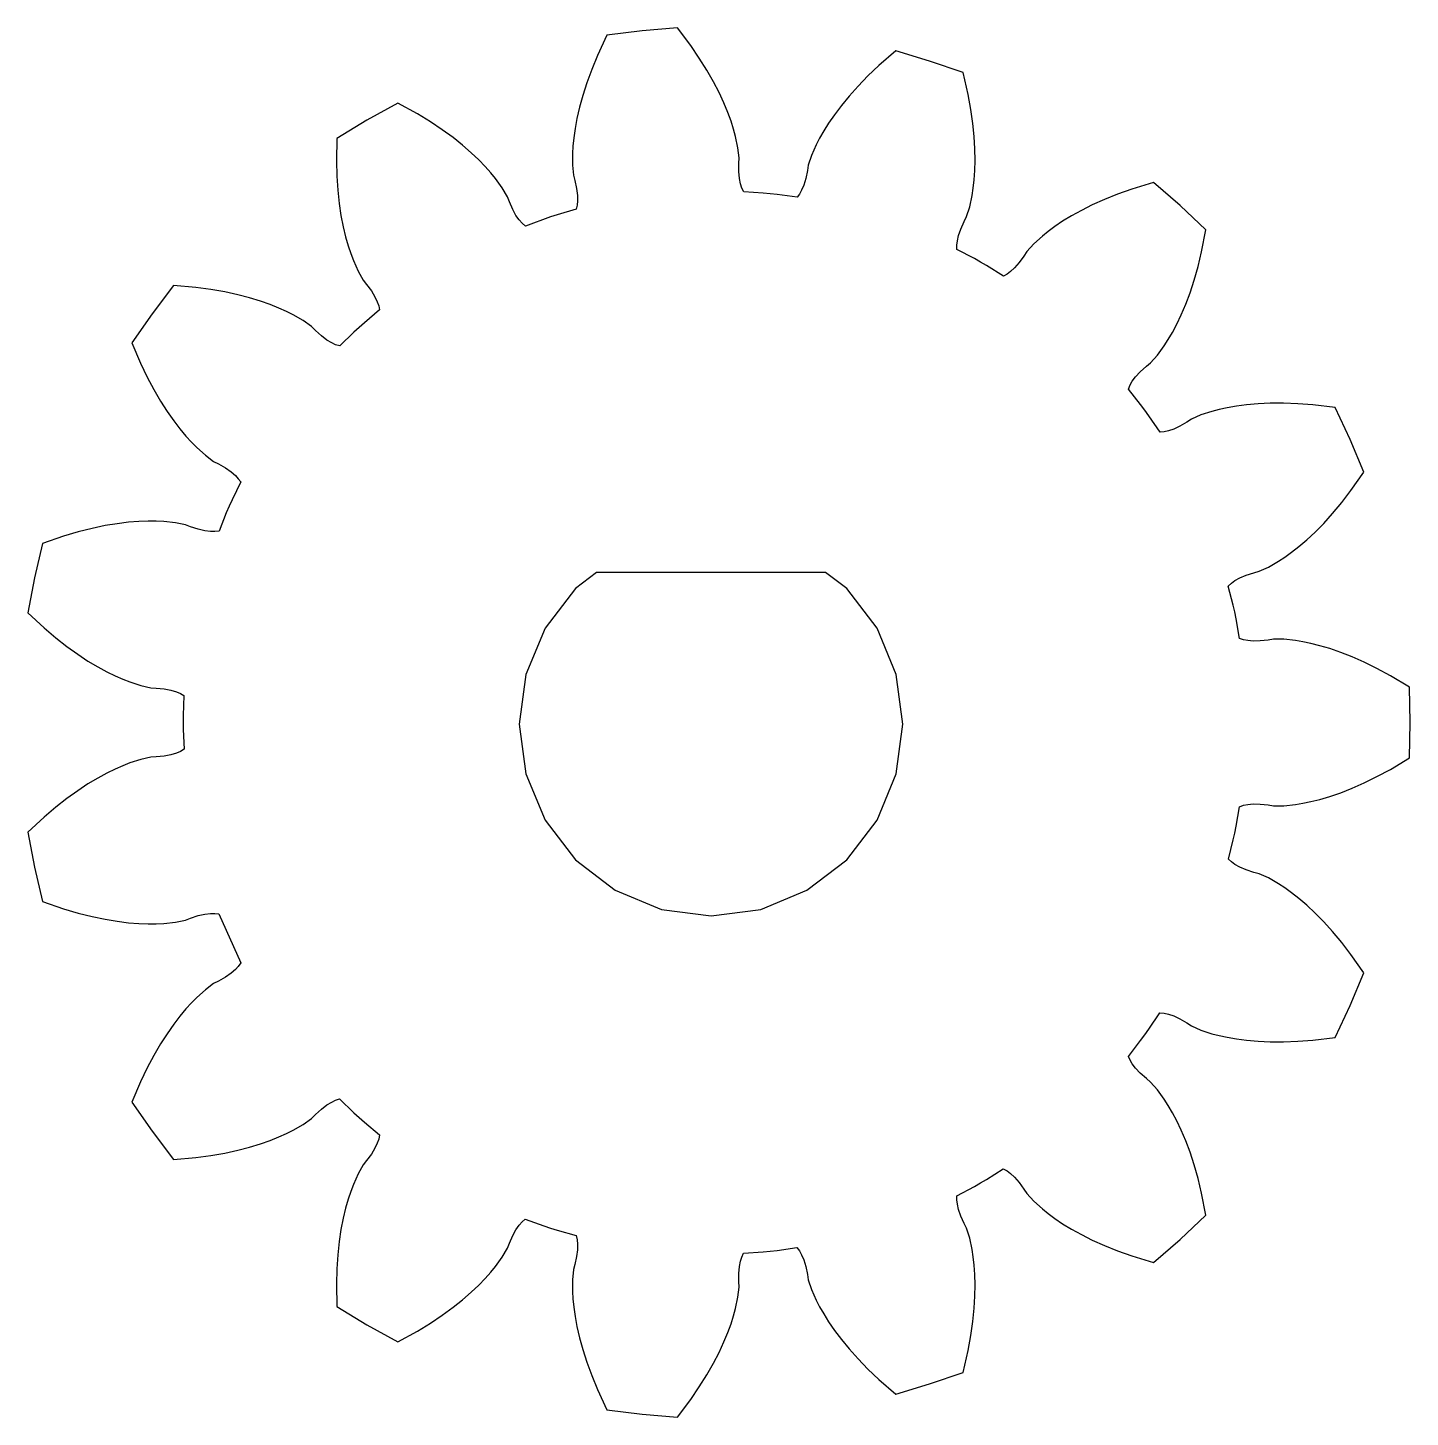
# Model space of a CAD drawing. Header units: millimetres. Extents: x -1110 to 413, y -747 to 380.
# Drawn here: x -716.81 to -697.51, y -305.68 to -286.28 of the extents above; entities that cross this region are included whole.
import ezdxf

# ---------------------------------------------------------------- set-up
doc = ezdxf.new("R2010")
doc.units = ezdxf.units.MM

msp = doc.modelspace()

# ---------------------------------------------------------------- linework, layer by layer
for p, q in [((-708.234, -286.318), (-708.725, -286.379)), ((-707.741, -286.276), (-708.234, -286.318)), ((-707.554, -286.525), (-707.741, -286.276)), ((-708.725, -286.379), (-708.855, -286.662)), ((-707.434, -286.701), (-707.554, -286.525)), ((-708.855, -286.662), (-708.937, -286.859)), ((-707.328, -286.869), (-707.434, -286.701)), ((-704.691, -286.596), (-704.925, -286.802)), ((-704.218, -286.74), (-704.691, -286.596)), ((-703.75, -286.902), (-704.218, -286.74)), ((-708.937, -286.859), (-709.006, -287.045)), ((-707.236, -287.03), (-707.328, -286.869)), ((-705.08, -286.948), (-705.218, -287.091)), ((-704.925, -286.802), (-705.08, -286.948)), ((-703.681, -287.206), (-703.75, -286.902)), ((-709.006, -287.045), (-709.062, -287.222)), ((-707.158, -287.181), (-707.236, -287.03)), ((-705.218, -287.091), (-705.342, -287.229)), ((-711.642, -287.327), (-712.075, -287.566)), ((-711.37, -287.479), (-711.642, -287.327)), ((-709.062, -287.222), (-709.107, -287.386)), ((-707.09, -287.326), (-707.158, -287.181)), ((-707.035, -287.459), (-707.09, -287.326)), ((-705.342, -287.229), (-705.45, -287.36)), ((-703.642, -287.415), (-703.681, -287.206)), ((-711.188, -287.59), (-711.37, -287.479)), ((-709.107, -287.386), (-709.143, -287.542)), ((-706.99, -287.581), (-707.035, -287.459)), ((-705.546, -287.489), (-705.628, -287.607)), ((-705.45, -287.36), (-705.546, -287.489)), ((-703.614, -287.612), (-703.642, -287.415)), ((-712.075, -287.566), (-712.498, -287.821)), ((-711.023, -287.701), (-711.188, -287.59)), ((-710.873, -287.81), (-711.023, -287.701)), ((-709.169, -287.683), (-709.188, -287.812)), ((-709.143, -287.542), (-709.169, -287.683)), ((-706.955, -287.692), (-706.99, -287.581)), ((-706.927, -287.792), (-706.955, -287.692)), ((-705.697, -287.717), (-705.754, -287.818)), ((-705.628, -287.607), (-705.697, -287.717)), ((-703.595, -287.796), (-703.614, -287.612)), ((-712.498, -287.821), (-712.502, -288.133)), ((-710.74, -287.917), (-710.873, -287.81)), ((-710.619, -288.022), (-710.74, -287.917)), ((-709.188, -287.812), (-709.2, -287.928)), ((-706.894, -287.951), (-706.927, -287.792)), ((-705.802, -287.91), (-705.868, -288.059)), ((-705.754, -287.818), (-705.802, -287.91)), ((-703.585, -287.966), (-703.595, -287.796)), ((-710.515, -288.121), (-710.619, -288.022)), ((-709.2, -287.928), (-709.206, -288.031)), ((-709.206, -288.031), (-709.205, -288.194)), ((-706.878, -288.093), (-706.894, -287.951)), ((-706.882, -288.17), (-706.878, -288.093)), ((-705.868, -288.059), (-705.913, -288.194)), ((-703.583, -288.127), (-703.585, -287.966)), ((-712.502, -288.133), (-712.497, -288.346)), ((-710.425, -288.214), (-710.515, -288.121)), ((-710.347, -288.301), (-710.425, -288.214)), ((-710.281, -288.381), (-710.347, -288.301)), ((-709.205, -288.194), (-709.191, -288.336)), ((-706.882, -288.284), (-706.882, -288.17)), ((-706.874, -288.378), (-706.882, -288.284)), ((-705.925, -288.27), (-705.948, -288.382)), ((-705.913, -288.194), (-705.925, -288.27)), ((-703.595, -288.4), (-703.586, -288.27)), ((-703.586, -288.27), (-703.583, -288.127)), ((-712.497, -288.346), (-712.484, -288.544)), ((-710.186, -288.512), (-710.281, -288.381)), ((-709.191, -288.336), (-709.171, -288.41)), ((-709.171, -288.41), (-709.147, -288.522)), ((-706.86, -288.455), (-706.874, -288.378)), ((-706.841, -288.513), (-706.86, -288.455)), ((-705.976, -288.472), (-706.006, -288.544)), ((-705.948, -288.382), (-705.976, -288.472)), ((-703.608, -288.515), (-703.595, -288.4)), ((-701.094, -288.436), (-701.392, -288.528)), ((-700.72, -288.759), (-701.094, -288.436)), ((-712.484, -288.544), (-712.464, -288.729)), ((-710.114, -288.636), (-710.186, -288.512)), ((-710.086, -288.708), (-710.114, -288.636)), ((-709.147, -288.522), (-709.136, -288.616)), ((-709.134, -288.694), (-709.14, -288.754)), ((-709.136, -288.616), (-709.134, -288.694)), ((-706.814, -288.568), (-706.841, -288.513)), ((-706.541, -288.584), (-706.814, -288.568)), ((-706.443, -288.594), (-706.541, -288.584)), ((-706.345, -288.605), (-706.443, -288.594)), ((-706.069, -288.643), (-706.345, -288.605)), ((-706.036, -288.597), (-706.069, -288.643)), ((-706.006, -288.544), (-706.036, -288.597)), ((-703.657, -288.777), (-703.623, -288.618)), ((-703.623, -288.618), (-703.608, -288.515)), ((-701.777, -288.673), (-701.946, -288.749)), ((-701.593, -288.599), (-701.777, -288.673)), ((-701.392, -288.528), (-701.593, -288.599)), ((-712.464, -288.729), (-712.438, -288.897)), ((-710.04, -288.812), (-710.086, -288.708)), ((-709.995, -288.895), (-710.04, -288.812)), ((-709.419, -288.887), (-709.513, -288.917)), ((-709.152, -288.81), (-709.419, -288.887)), ((-709.14, -288.754), (-709.152, -288.81)), ((-703.701, -288.913), (-703.657, -288.777)), ((-702.098, -288.825), (-702.238, -288.903)), ((-701.946, -288.749), (-702.098, -288.825)), ((-700.359, -289.097), (-700.72, -288.759)), ((-712.438, -288.897), (-712.407, -289.054)), ((-712.407, -289.054), (-712.374, -289.194)), ((-709.95, -288.959), (-709.995, -288.895)), ((-709.91, -289.004), (-709.95, -288.959)), ((-709.863, -289.044), (-709.91, -289.004)), ((-709.513, -288.917), (-709.863, -289.044)), ((-703.782, -289.086), (-703.736, -288.982)), ((-703.736, -288.982), (-703.701, -288.913)), ((-702.469, -289.05), (-702.563, -289.119)), ((-702.361, -288.978), (-702.469, -289.05)), ((-702.238, -288.903), (-702.361, -288.978)), ((-712.374, -289.194), (-712.339, -289.319)), ((-703.838, -289.311), (-703.831, -289.251)), ((-703.831, -289.251), (-703.813, -289.175)), ((-703.813, -289.175), (-703.782, -289.086)), ((-702.644, -289.184), (-702.764, -289.293)), ((-702.563, -289.119), (-702.644, -289.184)), ((-700.42, -289.403), (-700.359, -289.097)), ((-712.339, -289.319), (-712.302, -289.429)), ((-712.302, -289.429), (-712.265, -289.526)), ((-703.836, -289.373), (-703.838, -289.311)), ((-703.592, -289.499), (-703.836, -289.373)), ((-702.902, -289.463), (-702.969, -289.555)), ((-702.86, -289.398), (-702.902, -289.463)), ((-702.764, -289.293), (-702.86, -289.398)), ((-700.469, -289.61), (-700.42, -289.403)), ((-712.265, -289.526), (-712.199, -289.675)), ((-703.507, -289.548), (-703.592, -289.499)), ((-703.422, -289.597), (-703.507, -289.548)), ((-703.186, -289.745), (-703.422, -289.597)), ((-703.031, -289.627), (-703.088, -289.68)), ((-702.969, -289.555), (-703.031, -289.627)), ((-700.523, -289.801), (-700.469, -289.61)), ((-712.199, -289.675), (-712.129, -289.799)), ((-712.129, -289.799), (-712.08, -289.859)), ((-712.08, -289.859), (-712.013, -289.951)), ((-703.137, -289.716), (-703.186, -289.745)), ((-703.088, -289.68), (-703.137, -289.716)), ((-700.581, -289.977), (-700.523, -289.801)), ((-714.777, -289.874), (-715.076, -290.268)), ((-714.467, -289.902), (-714.777, -289.874)), ((-714.256, -289.93), (-714.467, -289.902)), ((-714.06, -289.964), (-714.256, -289.93)), ((-713.879, -290.003), (-714.06, -289.964)), ((-713.714, -290.046), (-713.879, -290.003)), ((-713.561, -290.093), (-713.714, -290.046)), ((-712.013, -289.951), (-711.964, -290.032)), ((-711.964, -290.032), (-711.931, -290.102)), ((-700.641, -290.137), (-700.581, -289.977)), ((-713.426, -290.141), (-713.561, -290.093)), ((-713.305, -290.189), (-713.426, -290.141)), ((-713.199, -290.237), (-713.305, -290.189)), ((-713.106, -290.283), (-713.199, -290.237)), ((-711.9, -290.216), (-712.112, -290.395)), ((-711.931, -290.102), (-711.911, -290.16)), ((-711.911, -290.16), (-711.9, -290.216)), ((-700.704, -290.284), (-700.641, -290.137)), ((-715.076, -290.268), (-715.359, -290.674)), ((-712.966, -290.365), (-713.106, -290.283)), ((-712.849, -290.448), (-712.966, -290.365)), ((-712.112, -290.395), (-712.186, -290.46)), ((-700.827, -290.529), (-700.766, -290.414)), ((-700.766, -290.414), (-700.704, -290.284)), ((-712.795, -290.502), (-712.849, -290.448)), ((-712.711, -290.579), (-712.795, -290.502)), ((-712.635, -290.636), (-712.711, -290.579)), ((-712.568, -290.677), (-712.635, -290.636)), ((-712.259, -290.526), (-712.454, -290.719)), ((-712.186, -290.46), (-712.259, -290.526)), ((-700.941, -290.717), (-700.885, -290.629)), ((-700.885, -290.629), (-700.827, -290.529)), ((-715.359, -290.674), (-715.236, -290.96)), ((-712.513, -290.702), (-712.568, -290.677)), ((-712.454, -290.719), (-712.513, -290.702)), ((-701.037, -290.848), (-700.941, -290.717)), ((-715.236, -290.96), (-715.144, -291.153)), ((-701.277, -291.079), (-701.191, -291.003)), ((-701.191, -291.003), (-701.132, -290.955)), ((-701.132, -290.955), (-701.037, -290.848)), ((-715.144, -291.153), (-715.052, -291.328)), ((-701.419, -291.263), (-701.388, -291.21)), ((-701.388, -291.21), (-701.341, -291.148)), ((-701.341, -291.148), (-701.277, -291.079)), ((-715.052, -291.328), (-714.958, -291.488)), ((-701.442, -291.32), (-701.419, -291.263)), ((-701.271, -291.534), (-701.442, -291.32)), ((-714.958, -291.488), (-714.867, -291.632)), ((-701.213, -291.613), (-701.271, -291.534)), ((-700.176, -291.606), (-700.276, -291.632)), ((-700.062, -291.581), (-700.176, -291.606)), ((-699.934, -291.559), (-700.062, -291.581)), ((-699.792, -291.54), (-699.934, -291.559)), ((-699.632, -291.526), (-699.792, -291.54)), ((-699.462, -291.518), (-699.632, -291.526)), ((-699.277, -291.517), (-699.462, -291.518)), ((-699.078, -291.525), (-699.277, -291.517)), ((-698.866, -291.542), (-699.078, -291.525)), ((-698.556, -291.579), (-698.866, -291.542)), ((-698.346, -292.026), (-698.556, -291.579)), ((-714.867, -291.632), (-714.774, -291.763)), ((-714.774, -291.763), (-714.687, -291.877)), ((-701.156, -291.693), (-701.213, -291.613)), ((-701, -291.924), (-701.156, -291.693)), ((-700.626, -291.781), (-700.725, -291.839)), ((-700.562, -291.739), (-700.626, -291.781)), ((-700.431, -291.682), (-700.562, -291.739)), ((-700.276, -291.632), (-700.431, -291.682)), ((-714.687, -291.877), (-714.604, -291.977)), ((-714.604, -291.977), (-714.526, -292.063)), ((-700.943, -291.918), (-701, -291.924)), ((-700.884, -291.905), (-700.943, -291.918)), ((-700.81, -291.879), (-700.884, -291.905)), ((-700.725, -291.839), (-700.81, -291.879)), ((-714.526, -292.063), (-714.453, -292.137)), ((-714.453, -292.137), (-714.332, -292.245)), ((-698.154, -292.482), (-698.346, -292.026)), ((-714.332, -292.245), (-714.217, -292.33)), ((-714.217, -292.33), (-714.148, -292.365)), ((-714.148, -292.365), (-714.049, -292.421)), ((-714.049, -292.421), (-713.972, -292.476)), ((-713.972, -292.476), (-713.913, -292.527)), ((-713.913, -292.527), (-713.872, -292.572)), ((-713.872, -292.572), (-713.838, -292.617)), ((-698.334, -292.737), (-698.154, -292.482)), ((-713.838, -292.617), (-713.96, -292.868)), ((-698.463, -292.906), (-698.334, -292.737)), ((-714, -292.957), (-714.04, -293.047)), ((-713.96, -292.868), (-714, -292.957)), ((-698.591, -293.058), (-698.463, -292.906)), ((-714.04, -293.047), (-714.14, -293.303)), ((-698.715, -293.196), (-698.591, -293.058)), ((-716.107, -293.315), (-716.311, -293.375)), ((-715.914, -293.266), (-716.107, -293.315)), ((-715.733, -293.228), (-715.914, -293.266)), ((-715.565, -293.201), (-715.733, -293.228)), ((-715.406, -293.181), (-715.565, -293.201)), ((-715.263, -293.17), (-715.406, -293.181)), ((-715.133, -293.165), (-715.263, -293.17)), ((-715.017, -293.165), (-715.133, -293.165)), ((-714.913, -293.17), (-715.017, -293.165)), ((-714.751, -293.187), (-714.913, -293.17)), ((-714.611, -293.216), (-714.751, -293.187)), ((-714.54, -293.244), (-714.611, -293.216)), ((-714.431, -293.279), (-714.54, -293.244)), ((-714.339, -293.301), (-714.431, -293.279)), ((-714.262, -293.311), (-714.339, -293.301)), ((-714.201, -293.311), (-714.262, -293.311)), ((-714.14, -293.303), (-714.201, -293.311)), ((-698.952, -293.426), (-698.835, -293.317)), ((-698.835, -293.317), (-698.715, -293.196)), ((-716.606, -293.476), (-716.718, -293.957)), ((-716.311, -293.375), (-716.606, -293.476)), ((-699.163, -293.6), (-699.061, -293.519)), ((-699.061, -293.519), (-698.952, -293.426)), ((-699.485, -293.806), (-699.344, -293.725)), ((-699.344, -293.725), (-699.258, -293.668)), ((-699.258, -293.668), (-699.163, -293.6)), ((-708.87, -293.88), (-709.164, -294.106)), ((-705.67, -293.88), (-708.87, -293.88)), ((-705.376, -294.106), (-705.67, -293.88)), ((-699.885, -293.956), (-699.798, -293.919)), ((-699.798, -293.919), (-699.69, -293.885)), ((-699.69, -293.885), (-699.615, -293.865)), ((-699.615, -293.865), (-699.485, -293.806)), ((-716.718, -293.957), (-716.812, -294.443)), ((-709.164, -294.106), (-709.589, -294.66)), ((-704.95, -294.66), (-705.376, -294.106)), ((-700.048, -294.072), (-700.003, -294.029)), ((-699.979, -294.337), (-700.048, -294.072)), ((-700.003, -294.029), (-699.954, -293.994)), ((-699.954, -293.994), (-699.885, -293.956)), ((-716.812, -294.443), (-716.583, -294.655)), ((-699.957, -294.433), (-699.979, -294.337)), ((-699.938, -294.53), (-699.957, -294.433)), ((-716.583, -294.655), (-716.421, -294.793)), ((-709.589, -294.66), (-709.857, -295.306)), ((-704.683, -295.306), (-704.95, -294.66)), ((-699.889, -294.803), (-699.938, -294.53)), ((-716.421, -294.793), (-716.265, -294.916)), ((-699.835, -294.821), (-699.889, -294.803)), ((-699.775, -294.833), (-699.835, -294.821)), ((-699.698, -294.84), (-699.775, -294.833)), ((-699.603, -294.838), (-699.698, -294.84)), ((-699.49, -294.826), (-699.603, -294.838)), ((-699.414, -294.813), (-699.49, -294.826)), ((-699.271, -294.814), (-699.414, -294.813)), ((-699.109, -294.831), (-699.271, -294.814)), ((-699.007, -294.848), (-699.109, -294.831)), ((-698.893, -294.872), (-699.007, -294.848)), ((-698.767, -294.904), (-698.893, -294.872)), ((-698.629, -294.944), (-698.767, -294.904)), ((-716.265, -294.916), (-716.115, -295.024)), ((-716.115, -295.024), (-715.973, -295.118)), ((-698.478, -294.997), (-698.629, -294.944)), ((-698.319, -295.059), (-698.478, -294.997)), ((-698.15, -295.133), (-698.319, -295.059)), ((-715.973, -295.118), (-715.835, -295.201)), ((-715.835, -295.201), (-715.709, -295.269)), ((-715.709, -295.269), (-715.592, -295.326)), ((-697.971, -295.221), (-698.15, -295.133)), ((-697.784, -295.323), (-697.971, -295.221)), ((-715.592, -295.326), (-715.486, -295.373)), ((-715.486, -295.373), (-715.389, -295.411)), ((-715.389, -295.411), (-715.235, -295.461)), ((-715.235, -295.461), (-715.095, -295.492)), ((-709.857, -295.306), (-709.948, -295.999)), ((-704.592, -295.999), (-704.683, -295.306)), ((-697.516, -295.482), (-697.784, -295.323)), ((-697.507, -295.977), (-697.516, -295.482)), ((-715.095, -295.492), (-715.018, -295.496)), ((-715.018, -295.496), (-714.905, -295.507)), ((-714.905, -295.507), (-714.812, -295.525)), ((-714.812, -295.525), (-714.737, -295.547)), ((-714.737, -295.547), (-714.681, -295.572)), ((-714.681, -295.572), (-714.632, -295.6)), ((-714.632, -295.6), (-714.642, -295.878)), ((-714.642, -295.878), (-714.642, -295.977)), ((-714.642, -295.977), (-714.642, -296.075)), ((-709.948, -295.999), (-709.857, -296.693)), ((-704.683, -296.693), (-704.592, -295.999)), ((-697.516, -296.471), (-697.507, -295.977)), ((-714.642, -296.075), (-714.629, -296.349)), ((-715.018, -296.458), (-715.095, -296.462)), ((-714.905, -296.446), (-715.018, -296.458)), ((-714.812, -296.428), (-714.905, -296.446)), ((-714.737, -296.406), (-714.812, -296.428)), ((-714.681, -296.381), (-714.737, -296.406)), ((-714.629, -296.349), (-714.681, -296.381)), ((-715.592, -296.627), (-715.709, -296.684)), ((-715.486, -296.58), (-715.592, -296.627)), ((-715.389, -296.542), (-715.486, -296.58)), ((-715.235, -296.492), (-715.389, -296.542)), ((-715.095, -296.462), (-715.235, -296.492)), ((-697.971, -296.733), (-697.784, -296.631)), ((-697.784, -296.631), (-697.516, -296.471)), ((-715.973, -296.835), (-716.115, -296.929)), ((-715.835, -296.753), (-715.973, -296.835)), ((-715.709, -296.684), (-715.835, -296.753)), ((-709.857, -296.693), (-709.589, -297.339)), ((-704.95, -297.339), (-704.683, -296.693)), ((-698.319, -296.895), (-698.15, -296.82)), ((-698.15, -296.82), (-697.971, -296.733)), ((-716.265, -297.037), (-716.421, -297.16)), ((-716.115, -296.929), (-716.265, -297.037)), ((-698.767, -297.05), (-698.629, -297.009)), ((-698.629, -297.009), (-698.478, -296.957)), ((-698.478, -296.957), (-698.319, -296.895)), ((-716.421, -297.16), (-716.583, -297.298)), ((-699.938, -297.424), (-699.893, -297.153)), ((-699.893, -297.153), (-699.835, -297.132)), ((-699.835, -297.132), (-699.775, -297.12)), ((-699.775, -297.12), (-699.698, -297.114)), ((-699.698, -297.114), (-699.603, -297.115)), ((-699.603, -297.115), (-699.49, -297.128)), ((-699.49, -297.128), (-699.414, -297.14)), ((-699.414, -297.14), (-699.271, -297.139)), ((-699.271, -297.139), (-699.109, -297.122)), ((-699.109, -297.122), (-699.007, -297.105)), ((-699.007, -297.105), (-698.893, -297.082)), ((-698.893, -297.082), (-698.767, -297.05)), ((-716.583, -297.298), (-716.812, -297.51)), ((-709.589, -297.339), (-709.164, -297.893)), ((-705.376, -297.893), (-704.95, -297.339)), ((-699.957, -297.52), (-699.938, -297.424)), ((-716.812, -297.51), (-716.718, -297.996)), ((-700.045, -297.886), (-699.979, -297.616)), ((-699.979, -297.616), (-699.957, -297.52)), ((-716.718, -297.996), (-716.606, -298.477)), ((-709.164, -297.893), (-708.609, -298.319)), ((-705.931, -298.319), (-705.376, -297.893)), ((-700.003, -297.924), (-700.045, -297.886)), ((-699.954, -297.96), (-700.003, -297.924)), ((-699.885, -297.997), (-699.954, -297.96)), ((-699.798, -298.034), (-699.885, -297.997)), ((-699.69, -298.069), (-699.798, -298.034)), ((-699.615, -298.089), (-699.69, -298.069)), ((-699.485, -298.148), (-699.615, -298.089)), ((-699.344, -298.229), (-699.485, -298.148)), ((-708.609, -298.319), (-707.963, -298.586)), ((-706.577, -298.586), (-705.931, -298.319)), ((-699.258, -298.286), (-699.344, -298.229)), ((-699.163, -298.354), (-699.258, -298.286)), ((-699.061, -298.434), (-699.163, -298.354)), ((-716.606, -298.477), (-716.311, -298.578)), ((-716.311, -298.578), (-716.107, -298.639)), ((-707.963, -298.586), (-707.27, -298.678)), ((-707.27, -298.678), (-706.577, -298.586)), ((-698.952, -298.527), (-699.061, -298.434)), ((-698.835, -298.637), (-698.952, -298.527)), ((-716.107, -298.639), (-715.914, -298.687)), ((-715.914, -298.687), (-715.733, -298.725)), ((-715.733, -298.725), (-715.565, -298.753)), ((-715.565, -298.753), (-715.406, -298.772)), ((-715.406, -298.772), (-715.263, -298.784)), ((-715.263, -298.784), (-715.133, -298.788)), ((-715.017, -298.788), (-714.913, -298.783)), ((-714.913, -298.783), (-714.751, -298.766)), ((-714.751, -298.766), (-714.611, -298.737)), ((-714.611, -298.737), (-714.54, -298.71)), ((-714.54, -298.71), (-714.431, -298.674)), ((-714.431, -298.674), (-714.339, -298.652)), ((-714.339, -298.652), (-714.262, -298.643)), ((-714.262, -298.643), (-714.201, -298.642)), ((-714.201, -298.642), (-714.144, -298.648)), ((-714.144, -298.648), (-713.837, -299.331)), ((-698.715, -298.758), (-698.835, -298.637)), ((-698.591, -298.895), (-698.715, -298.758)), ((-715.133, -298.788), (-715.017, -298.788)), ((-698.463, -299.047), (-698.591, -298.895)), ((-698.334, -299.217), (-698.463, -299.047)), ((-713.837, -299.331), (-713.872, -299.382)), ((-698.154, -299.471), (-698.334, -299.217)), ((-714.049, -299.532), (-714.148, -299.588)), ((-713.972, -299.478), (-714.049, -299.532)), ((-713.913, -299.427), (-713.972, -299.478)), ((-713.872, -299.382), (-713.913, -299.427)), ((-698.346, -299.927), (-698.154, -299.471)), ((-714.332, -299.708), (-714.453, -299.817)), ((-714.217, -299.623), (-714.332, -299.708)), ((-714.148, -299.588), (-714.217, -299.623)), ((-714.526, -299.89), (-714.604, -299.977)), ((-714.453, -299.817), (-714.526, -299.89)), ((-698.556, -300.375), (-698.346, -299.927)), ((-714.687, -300.076), (-714.774, -300.19)), ((-714.604, -299.977), (-714.687, -300.076)), ((-701.156, -300.26), (-701.005, -300.031)), ((-701.005, -300.031), (-700.943, -300.036)), ((-700.943, -300.036), (-700.884, -300.049)), ((-700.884, -300.049), (-700.81, -300.074)), ((-700.81, -300.074), (-700.725, -300.115)), ((-700.725, -300.115), (-700.626, -300.172)), ((-714.867, -300.322), (-714.958, -300.465)), ((-714.774, -300.19), (-714.867, -300.322)), ((-701.213, -300.34), (-701.156, -300.26)), ((-700.626, -300.172), (-700.562, -300.214)), ((-700.562, -300.214), (-700.431, -300.271)), ((-700.431, -300.271), (-700.276, -300.322)), ((-700.276, -300.322), (-700.176, -300.348)), ((-714.958, -300.465), (-715.052, -300.625)), ((-701.442, -300.639), (-701.271, -300.419)), ((-701.271, -300.419), (-701.213, -300.34)), ((-700.176, -300.348), (-700.062, -300.372)), ((-700.062, -300.372), (-699.934, -300.395)), ((-699.934, -300.395), (-699.792, -300.413)), ((-699.792, -300.413), (-699.632, -300.427)), ((-699.632, -300.427), (-699.462, -300.435)), ((-699.462, -300.435), (-699.277, -300.436)), ((-699.277, -300.436), (-699.078, -300.428)), ((-699.078, -300.428), (-698.866, -300.412)), ((-698.866, -300.412), (-698.556, -300.375)), ((-715.052, -300.625), (-715.144, -300.801)), ((-701.419, -300.691), (-701.442, -300.639)), ((-701.388, -300.743), (-701.419, -300.691)), ((-715.144, -300.801), (-715.236, -300.993)), ((-701.341, -300.805), (-701.388, -300.743)), ((-701.277, -300.874), (-701.341, -300.805)), ((-701.191, -300.95), (-701.277, -300.874)), ((-715.236, -300.993), (-715.359, -301.28)), ((-701.132, -300.999), (-701.191, -300.95)), ((-701.037, -301.105), (-701.132, -300.999)), ((-700.941, -301.237), (-701.037, -301.105)), ((-715.359, -301.28), (-715.076, -301.685)), ((-712.635, -301.317), (-712.568, -301.277)), ((-712.568, -301.277), (-712.513, -301.252)), ((-712.513, -301.252), (-712.459, -301.234)), ((-712.459, -301.234), (-712.259, -301.427)), ((-700.885, -301.324), (-700.941, -301.237)), ((-712.849, -301.505), (-712.795, -301.451)), ((-712.795, -301.451), (-712.711, -301.374)), ((-712.711, -301.374), (-712.635, -301.317)), ((-712.259, -301.427), (-712.186, -301.493)), ((-712.186, -301.493), (-712.112, -301.559)), ((-700.827, -301.425), (-700.885, -301.324)), ((-700.766, -301.54), (-700.827, -301.425)), ((-715.076, -301.685), (-714.777, -302.079)), ((-713.199, -301.717), (-713.106, -301.67)), ((-713.106, -301.67), (-712.966, -301.589)), ((-712.966, -301.589), (-712.849, -301.505)), ((-712.112, -301.559), (-711.901, -301.733)), ((-700.704, -301.669), (-700.766, -301.54)), ((-700.641, -301.817), (-700.704, -301.669)), ((-713.714, -301.908), (-713.561, -301.86)), ((-713.561, -301.86), (-713.426, -301.813)), ((-713.426, -301.813), (-713.305, -301.764)), ((-713.305, -301.764), (-713.199, -301.717)), ((-711.931, -301.851), (-711.964, -301.922)), ((-711.911, -301.793), (-711.931, -301.851)), ((-711.901, -301.733), (-711.911, -301.793)), ((-700.581, -301.976), (-700.641, -301.817)), ((-714.777, -302.079), (-714.467, -302.051)), ((-714.467, -302.051), (-714.256, -302.024)), ((-714.256, -302.024), (-714.06, -301.99)), ((-714.06, -301.99), (-713.879, -301.95)), ((-713.879, -301.95), (-713.714, -301.908)), ((-712.013, -302.003), (-712.08, -302.095)), ((-711.964, -301.922), (-712.013, -302.003)), ((-700.523, -302.152), (-700.581, -301.976)), ((-712.129, -302.154), (-712.199, -302.279)), ((-712.08, -302.095), (-712.129, -302.154)), ((-703.422, -302.356), (-703.191, -302.208)), ((-703.191, -302.208), (-703.137, -302.237)), ((-703.137, -302.237), (-703.088, -302.273)), ((-703.088, -302.273), (-703.031, -302.327)), ((-700.469, -302.343), (-700.523, -302.152)), ((-712.265, -302.427), (-712.302, -302.524)), ((-712.199, -302.279), (-712.265, -302.427)), ((-703.838, -302.585), (-703.592, -302.454)), ((-703.592, -302.454), (-703.507, -302.406)), ((-703.507, -302.406), (-703.422, -302.356)), ((-703.031, -302.327), (-702.969, -302.398)), ((-702.969, -302.398), (-702.902, -302.491)), ((-700.42, -302.55), (-700.469, -302.343)), ((-712.339, -302.635), (-712.374, -302.76)), ((-712.302, -302.524), (-712.339, -302.635)), ((-703.838, -302.642), (-703.838, -302.585)), ((-703.831, -302.702), (-703.838, -302.642)), ((-702.902, -302.491), (-702.86, -302.555)), ((-702.86, -302.555), (-702.764, -302.661)), ((-702.764, -302.661), (-702.644, -302.77)), ((-700.359, -302.856), (-700.42, -302.55)), ((-712.374, -302.76), (-712.407, -302.899)), ((-703.813, -302.778), (-703.831, -302.702)), ((-703.782, -302.868), (-703.813, -302.778)), ((-702.644, -302.77), (-702.563, -302.835)), ((-702.563, -302.835), (-702.469, -302.903)), ((-700.72, -303.194), (-700.359, -302.856)), ((-712.407, -302.899), (-712.438, -303.057)), ((-709.995, -303.059), (-709.95, -302.994)), ((-709.95, -302.994), (-709.91, -302.949)), ((-709.91, -302.949), (-709.868, -302.911)), ((-709.868, -302.911), (-709.606, -303.006)), ((-709.606, -303.006), (-709.513, -303.037)), ((-709.513, -303.037), (-709.419, -303.067)), ((-703.736, -302.972), (-703.782, -302.868)), ((-703.701, -303.04), (-703.736, -302.972)), ((-703.657, -303.176), (-703.701, -303.04)), ((-702.469, -302.903), (-702.361, -302.976)), ((-702.361, -302.976), (-702.238, -303.051)), ((-702.238, -303.051), (-702.098, -303.128)), ((-712.464, -303.225), (-712.484, -303.409)), ((-712.438, -303.057), (-712.464, -303.225)), ((-710.114, -303.318), (-710.086, -303.246)), ((-710.086, -303.246), (-710.04, -303.141)), ((-710.04, -303.141), (-709.995, -303.059)), ((-709.419, -303.067), (-709.155, -303.14)), ((-709.155, -303.14), (-709.14, -303.199)), ((-709.14, -303.199), (-709.134, -303.26)), ((-703.623, -303.335), (-703.657, -303.176)), ((-702.098, -303.128), (-701.946, -303.205)), ((-701.946, -303.205), (-701.777, -303.281)), ((-701.094, -303.518), (-700.72, -303.194)), ((-712.484, -303.409), (-712.497, -303.607)), ((-710.281, -303.572), (-710.186, -303.441)), ((-710.186, -303.441), (-710.114, -303.318)), ((-709.147, -303.432), (-709.171, -303.543)), ((-709.136, -303.338), (-709.147, -303.432)), ((-709.134, -303.26), (-709.136, -303.338)), ((-706.86, -303.499), (-706.841, -303.441)), ((-706.841, -303.441), (-706.818, -303.389)), ((-706.818, -303.389), (-706.541, -303.369)), ((-706.541, -303.369), (-706.443, -303.359)), ((-706.443, -303.359), (-706.345, -303.349)), ((-706.345, -303.349), (-706.074, -303.308)), ((-706.074, -303.308), (-706.036, -303.356)), ((-706.036, -303.356), (-706.006, -303.409)), ((-706.006, -303.409), (-705.976, -303.481)), ((-703.608, -303.438), (-703.623, -303.335)), ((-703.595, -303.554), (-703.608, -303.438)), ((-701.777, -303.281), (-701.593, -303.355)), ((-701.593, -303.355), (-701.392, -303.426)), ((-701.392, -303.426), (-701.094, -303.518)), ((-712.497, -303.607), (-712.502, -303.82)), ((-710.347, -303.653), (-710.281, -303.572)), ((-709.191, -303.617), (-709.205, -303.76)), ((-709.171, -303.543), (-709.191, -303.617)), ((-706.882, -303.67), (-706.874, -303.575)), ((-706.874, -303.575), (-706.86, -303.499)), ((-705.976, -303.481), (-705.948, -303.572)), ((-705.948, -303.572), (-705.925, -303.683)), ((-703.586, -303.683), (-703.595, -303.554)), ((-712.502, -303.82), (-712.498, -304.132)), ((-710.515, -303.833), (-710.425, -303.74)), ((-710.425, -303.74), (-710.347, -303.653)), ((-709.205, -303.76), (-709.206, -303.922)), ((-706.882, -303.784), (-706.882, -303.67)), ((-706.878, -303.861), (-706.882, -303.784)), ((-705.925, -303.683), (-705.913, -303.759)), ((-705.913, -303.759), (-705.868, -303.895)), ((-703.583, -303.827), (-703.586, -303.683)), ((-703.585, -303.987), (-703.583, -303.827)), ((-710.74, -304.037), (-710.619, -303.931)), ((-710.619, -303.931), (-710.515, -303.833)), ((-709.206, -303.922), (-709.2, -304.026)), ((-706.927, -304.161), (-706.894, -304.003)), ((-706.894, -304.003), (-706.878, -303.861)), ((-705.868, -303.895), (-705.802, -304.043)), ((-703.595, -304.157), (-703.585, -303.987)), ((-712.498, -304.132), (-712.075, -304.387)), ((-711.023, -304.252), (-710.873, -304.143)), ((-710.873, -304.143), (-710.74, -304.037)), ((-709.2, -304.026), (-709.188, -304.141)), ((-709.188, -304.141), (-709.169, -304.27)), ((-706.955, -304.262), (-706.927, -304.161)), ((-705.802, -304.043), (-705.754, -304.135)), ((-705.754, -304.135), (-705.697, -304.236)), ((-703.614, -304.341), (-703.595, -304.157)), ((-712.075, -304.387), (-711.642, -304.626)), ((-711.37, -304.474), (-711.188, -304.363)), ((-711.188, -304.363), (-711.023, -304.252)), ((-709.169, -304.27), (-709.143, -304.411)), ((-709.143, -304.411), (-709.107, -304.567)), ((-707.035, -304.494), (-706.99, -304.372)), ((-706.99, -304.372), (-706.955, -304.262)), ((-705.697, -304.236), (-705.628, -304.346)), ((-705.628, -304.346), (-705.546, -304.465)), ((-703.642, -304.538), (-703.614, -304.341)), ((-711.642, -304.626), (-711.37, -304.474)), ((-709.107, -304.567), (-709.062, -304.731)), ((-707.09, -304.627), (-707.035, -304.494)), ((-705.546, -304.465), (-705.45, -304.593)), ((-705.45, -304.593), (-705.342, -304.724)), ((-703.681, -304.747), (-703.642, -304.538)), ((-709.062, -304.731), (-709.006, -304.908)), ((-707.236, -304.923), (-707.158, -304.772)), ((-707.158, -304.772), (-707.09, -304.627)), ((-705.342, -304.724), (-705.218, -304.863)), ((-703.75, -305.051), (-703.681, -304.747)), ((-709.006, -304.908), (-708.937, -305.095)), ((-707.328, -305.084), (-707.236, -304.923)), ((-705.218, -304.863), (-705.08, -305.005)), ((-708.937, -305.095), (-708.855, -305.291)), ((-707.434, -305.253), (-707.328, -305.084)), ((-705.08, -305.005), (-704.925, -305.152)), ((-704.925, -305.152), (-704.691, -305.357)), ((-704.218, -305.213), (-703.75, -305.051)), ((-708.855, -305.291), (-708.725, -305.574)), ((-707.554, -305.428), (-707.434, -305.253)), ((-704.691, -305.357), (-704.218, -305.213)), ((-708.725, -305.574), (-708.234, -305.635)), ((-707.741, -305.677), (-707.554, -305.428)), ((-708.234, -305.635), (-707.741, -305.677))]:
    msp.add_line(p, q)

doc.saveas('drawing.dxf')
